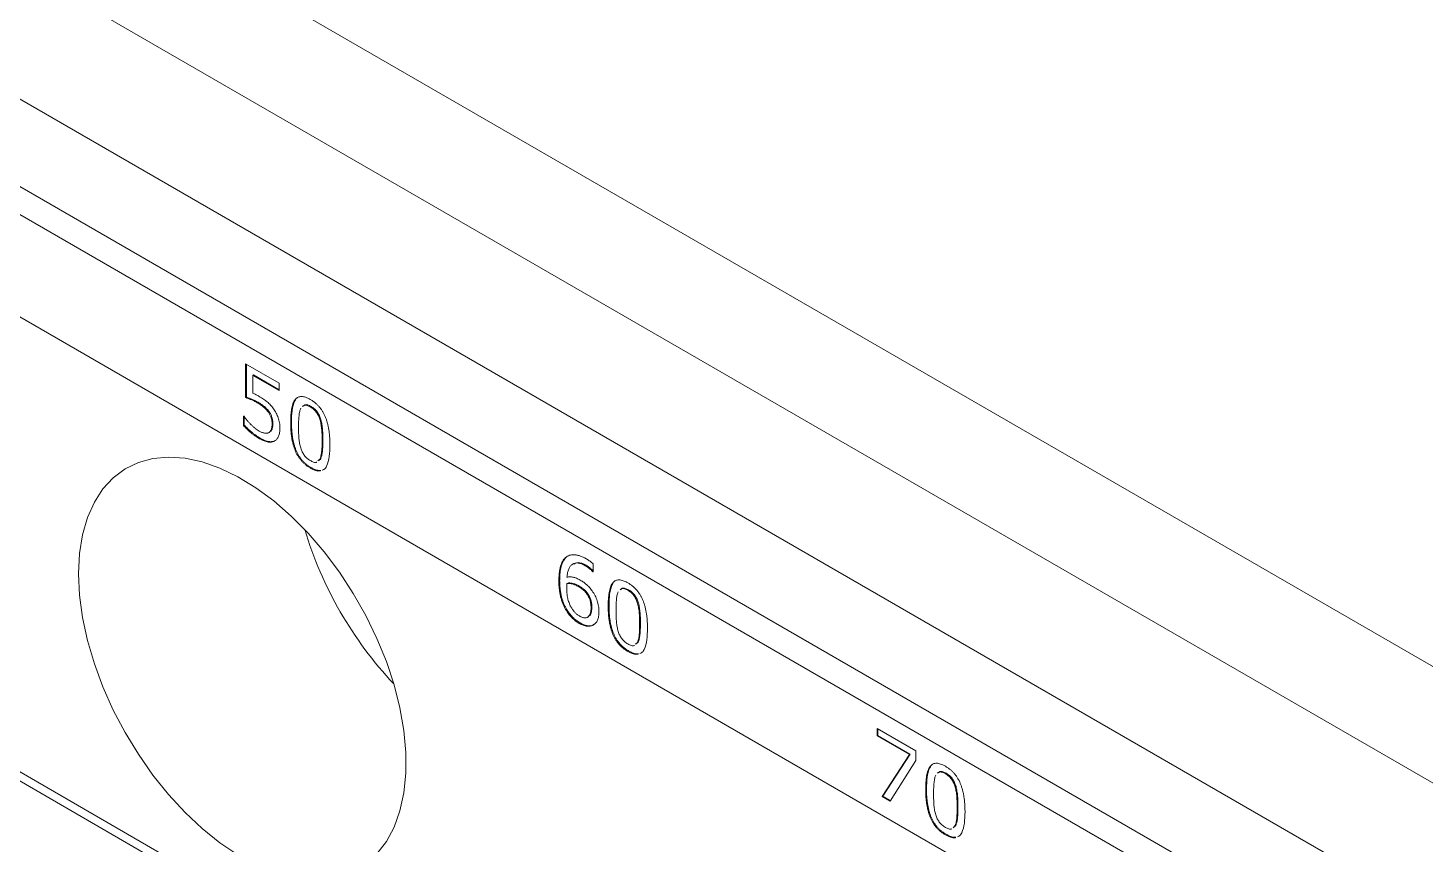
# Model space of a CAD drawing. Header units: millimetres. Extents: x 2 to 278, y 1 to 215.
# Drawn here: x 214.22 to 234.97, y 182.34 to 194.45 of the extents above; entities that cross this region are included whole.
import ezdxf

# ---------------------------------------------------------------- set-up
doc = ezdxf.new("R2010")
doc.units = ezdxf.units.MM

msp = doc.modelspace()

# ---------------------------------------------------------------- linework, layer by layer
at = {"color": 7, "linetype": 'Continuous', "lineweight": 0}
for p, q in [((198.208, 206.26), (268.919, 165.44)), ((196.711, 205.396), (267.422, 164.576)), ((194.077, 203.654), (264.788, 162.834)), ((193.718, 203.447), (264.429, 162.626)), ((196.711, 203.437), (267.422, 162.616)), ((193.718, 201.926), (264.429, 161.105)), ((193.718, 195.04), (264.429, 154.22)), ((193.838, 195.109), (264.548, 154.289)), ((217.456, 189.466), (217.955, 189.179)), ((217.456, 188.964), (217.456, 189.466)), ((217.468, 188.971), (217.468, 189.459)), ((217.562, 189.295), (217.574, 189.302)), ((217.562, 189.295), (217.562, 189.032)), ((217.955, 189.068), (217.562, 189.295)), ((217.955, 189.082), (217.574, 189.302)), ((217.955, 189.179), (217.955, 189.068)), ((217.456, 188.964), (217.468, 188.971)), ((217.629, 188.889), (217.641, 188.896)), ((217.793, 188.749), (217.805, 188.756)), ((218.428, 188.833), (218.416, 188.826)), ((217.424, 188.688), (217.432, 188.684)), ((217.424, 188.55), (217.424, 188.688)), ((217.424, 188.55), (217.436, 188.557)), ((217.436, 188.557), (217.436, 188.695)), ((217.849, 188.576), (217.861, 188.582)), ((218.125, 188.596), (218.136, 188.603)), ((218.569, 188.651), (218.557, 188.644)), ((217.662, 188.355), (217.674, 188.362)), ((217.799, 188.445), (217.811, 188.452)), ((218.603, 188.335), (218.591, 188.328)), ((218.416, 187.92), (218.428, 187.927)), ((218.53, 188.025), (218.558, 188.051)), ((218.542, 188.032), (218.57, 188.058)), ((218.57, 188.058), (218.558, 188.051)), ((218.628, 187.904), (218.606, 187.896)), ((222.206, 186.591), (222.218, 186.598)), ((222.328, 186.503), (222.313, 186.494)), ((222.499, 186.469), (222.511, 186.476)), ((222.616, 186.498), (222.616, 186.378)), ((222.61, 186.381), (222.616, 186.384)), ((222.616, 186.378), (222.61, 186.381)), ((222.106, 186.239), (222.118, 186.246)), ((222.237, 186.213), (222.225, 186.206)), ((222.409, 186.168), (222.397, 186.161)), ((222.53, 186.064), (222.518, 186.057)), ((223.142, 186.112), (223.13, 186.105)), ((222.596, 185.856), (222.584, 185.849)), ((222.839, 185.875), (222.851, 185.882)), ((223.283, 185.929), (223.271, 185.922)), ((222.207, 185.82), (222.219, 185.827)), ((222.532, 185.705), (222.547, 185.714)), ((222.41, 185.614), (222.422, 185.621)), ((223.317, 185.613), (223.305, 185.606)), ((223.245, 185.304), (223.272, 185.329)), ((223.256, 185.311), (223.284, 185.336)), ((223.284, 185.336), (223.272, 185.329)), ((223.13, 185.198), (223.142, 185.205)), ((223.343, 185.183), (223.32, 185.174)), ((226.831, 184.054), (227.404, 183.724)), ((226.831, 183.944), (226.831, 184.054)), ((226.843, 183.951), (226.843, 184.047)), ((226.831, 183.944), (226.843, 183.951)), ((227.31, 183.668), (226.831, 183.944)), ((227.322, 183.675), (226.843, 183.951)), ((226.905, 183.044), (227.31, 183.668)), ((226.917, 183.05), (227.322, 183.675)), ((227.404, 183.577), (227.026, 182.974)), ((227.31, 183.668), (227.322, 183.675)), ((227.404, 183.724), (227.404, 183.577)), ((227.856, 183.391), (227.844, 183.384)), ((227.553, 183.153), (227.565, 183.16)), ((227.997, 183.208), (227.985, 183.201)), ((226.905, 183.044), (226.917, 183.05)), ((227.026, 182.974), (226.905, 183.044)), ((227.032, 182.984), (226.917, 183.05)), ((228.031, 182.892), (228.019, 182.885)), ((227.959, 182.582), (227.986, 182.608)), ((227.971, 182.589), (227.998, 182.615)), ((227.998, 182.615), (227.986, 182.608)), ((227.844, 182.477), (227.856, 182.484)), ((228.057, 182.462), (228.035, 182.453))]:
    msp.add_line(p, q, dxfattribs=at)
at = {"color": 7, "linetype": 'Continuous', "lineweight": 0, "flags": 128}
for points in [[(219.405, 182.193), (219.546, 182.375), (219.66, 182.589), (219.747, 182.831), (219.805, 183.099), (219.835, 183.389), (219.835, 183.699), (219.805, 184.023), (219.747, 184.359), (219.66, 184.701), (219.546, 185.047), (219.405, 185.391), (219.241, 185.73), (219.054, 186.06), (218.848, 186.376), (218.623, 186.674), (218.384, 186.952), (218.134, 187.205), (217.874, 187.431), (217.609, 187.627), (217.341, 187.79), (217.074, 187.918), (216.811, 188.011), (216.556, 188.066), (216.31, 188.083), (216.079, 188.062), (215.863, 188.004), (215.666, 187.908), (215.49, 187.776), (215.337, 187.61), (215.21, 187.412), (215.109, 187.184), (215.036, 186.928), (214.992, 186.649), (214.977, 186.348)], [(214.977, 186.348), (214.992, 186.031), (215.036, 185.701), (215.109, 185.361), (215.21, 185.016), (215.337, 184.671), (215.49, 184.328), (215.666, 183.994), (215.863, 183.671), (216.079, 183.363), (216.31, 183.074), (216.556, 182.809), (216.811, 182.569), (217.074, 182.358), (217.341, 182.178)]]:
    msp.add_lwpolyline(points, dxfattribs=at)
at = {"color": 7, "linetype": 'Continuous', "lineweight": 0}
msp.add_arc((223.858, 188.669), 5.769, 196.7429, 223.2517, dxfattribs=at)
for points, knots in [([(217.629, 188.889), (217.613, 188.898), (217.581, 188.915), (217.543, 188.932), (217.513, 188.943), (217.493, 188.951), (217.474, 188.958), (217.462, 188.962), (217.456, 188.964)], [0, 0, 0, 0, 0.2763612, 0.5437097, 0.6707079, 0.7891261, 0.8993102, 1, 1, 1, 1]), ([(217.641, 188.896), (217.625, 188.904), (217.593, 188.922), (217.555, 188.939), (217.525, 188.95), (217.505, 188.958), (217.486, 188.965), (217.474, 188.969), (217.468, 188.971)], [0, 0, 0, 0, 0.2763612, 0.5437097, 0.6707079, 0.7891261, 0.8993102, 1, 1, 1, 1]), ([(217.562, 189.032), (217.57, 189.028), (217.587, 189.021), (217.612, 189.008), (217.635, 188.995), (217.649, 188.987), (217.656, 188.983)], [0, 0, 0, 0, 0.26372, 0.53059, 0.784736, 1, 1, 1, 1]), ([(217.656, 188.983), (217.667, 188.977), (217.689, 188.964), (217.72, 188.944), (217.749, 188.923), (217.776, 188.901), (217.801, 188.879), (217.825, 188.854), (217.849, 188.828), (217.863, 188.809), (217.87, 188.799)], [0, 0, 0, 0, 0.1479065, 0.2865583, 0.4168789, 0.5381064, 0.6547043, 0.7700601, 0.8844737, 1, 1, 1, 1]), ([(218.125, 188.596), (218.125, 188.617), (218.125, 188.657), (218.129, 188.714), (218.134, 188.766), (218.142, 188.811), (218.151, 188.852), (218.163, 188.887), (218.178, 188.916), (218.194, 188.94), (218.213, 188.959), (218.235, 188.972), (218.259, 188.979), (218.286, 188.982), (218.315, 188.979), (218.347, 188.97), (218.381, 188.956), (218.404, 188.943), (218.416, 188.937)], [0, 0, 0, 0, 0.090625, 0.17535, 0.254088, 0.327393, 0.395789, 0.459102, 0.517906, 0.573174, 0.625499, 0.676328, 0.726617, 0.777206, 0.828961, 0.882801, 0.939626, 1, 1, 1, 1]), ([(218.136, 188.603), (218.138, 188.66), (218.14, 188.775), (218.173, 188.895), (218.208, 188.958), (218.228, 188.966), (218.229, 188.966)], [0, 0, 0, 0, 0.396443, 0.791858, 0.989729, 1, 1, 1, 1]), ([(217.793, 188.749), (217.788, 188.756), (217.778, 188.77), (217.76, 188.789), (217.742, 188.808), (217.722, 188.825), (217.7, 188.842), (217.678, 188.858), (217.654, 188.874), (217.638, 188.884), (217.629, 188.889)], [0, 0, 0, 0, 0.10696, 0.21703, 0.332026, 0.453058, 0.580025, 0.713791, 0.853658, 1, 1, 1, 1]), ([(217.805, 188.756), (217.8, 188.763), (217.79, 188.777), (217.772, 188.796), (217.754, 188.815), (217.734, 188.832), (217.712, 188.849), (217.69, 188.865), (217.666, 188.881), (217.649, 188.891), (217.641, 188.896)], [0, 0, 0, 0, 0.10696, 0.21703, 0.332026, 0.453058, 0.580025, 0.713791, 0.853658, 1, 1, 1, 1]), ([(217.861, 188.582), (217.86, 188.591), (217.86, 188.606), (217.857, 188.63), (217.853, 188.654), (217.846, 188.676), (217.838, 188.697), (217.829, 188.718), (217.817, 188.738), (217.809, 188.75), (217.805, 188.756)], [0, 0, 0, 0, 0.150553, 0.289214, 0.420488, 0.543188, 0.660394, 0.774791, 0.887003, 1, 1, 1, 1]), ([(217.87, 188.799), (217.878, 188.789), (217.892, 188.768), (217.911, 188.735), (217.927, 188.701), (217.941, 188.665), (217.952, 188.628), (217.96, 188.59), (217.965, 188.549), (217.965, 188.523), (217.965, 188.509)], [0, 0, 0, 0, 0.115807, 0.229267, 0.343217, 0.458868, 0.579903, 0.709351, 0.8486, 1, 1, 1, 1]), ([(218.274, 188.806), (218.271, 188.799), (218.265, 188.785), (218.258, 188.759), (218.252, 188.729), (218.248, 188.694), (218.245, 188.656), (218.243, 188.616), (218.242, 188.573), (218.241, 188.544), (218.241, 188.529)], [0, 0, 0, 0, 0.092932, 0.195517, 0.308519, 0.432509, 0.565434, 0.704477, 0.849094, 1, 1, 1, 1]), ([(218.416, 188.826), (218.4, 188.835), (218.367, 188.851), (218.323, 188.857), (218.308, 188.839), (218.302, 188.832)], [0, 0, 0, 0, 0.378927, 0.756845, 1, 1, 1, 1]), ([(218.428, 188.833), (218.412, 188.842), (218.379, 188.858), (218.335, 188.864), (218.32, 188.846), (218.314, 188.839)], [0, 0, 0, 0, 0.378927, 0.756845, 1, 1, 1, 1]), ([(218.416, 188.937), (218.429, 188.929), (218.452, 188.915), (218.487, 188.889), (218.518, 188.861), (218.548, 188.83), (218.575, 188.797), (218.599, 188.761), (218.62, 188.723), (218.639, 188.682), (218.655, 188.638), (218.67, 188.592), (218.681, 188.544), (218.691, 188.492), (218.699, 188.438), (218.704, 188.381), (218.707, 188.321), (218.708, 188.281), (218.708, 188.26)], [0, 0, 0, 0, 0.061032, 0.118504, 0.173116, 0.225322, 0.276001, 0.32667, 0.377985, 0.430681, 0.486391, 0.54544, 0.608778, 0.67676, 0.749332, 0.827388, 0.910869, 1, 1, 1, 1]), ([(218.557, 188.644), (218.554, 188.654), (218.547, 188.673), (218.535, 188.701), (218.52, 188.727), (218.504, 188.751), (218.485, 188.773), (218.464, 188.793), (218.441, 188.811), (218.425, 188.821), (218.416, 188.826)], [0, 0, 0, 0, 0.130246, 0.252579, 0.370446, 0.485239, 0.600835, 0.723405, 0.855628, 1, 1, 1, 1]), ([(218.569, 188.651), (218.566, 188.661), (218.559, 188.68), (218.547, 188.708), (218.532, 188.734), (218.516, 188.758), (218.497, 188.78), (218.476, 188.8), (218.453, 188.818), (218.437, 188.828), (218.428, 188.833)], [0, 0, 0, 0, 0.130246, 0.252579, 0.370446, 0.485239, 0.600835, 0.723405, 0.855628, 1, 1, 1, 1]), ([(217.662, 188.355), (217.651, 188.362), (217.628, 188.375), (217.595, 188.398), (217.563, 188.421), (217.531, 188.447), (217.501, 188.473), (217.473, 188.499), (217.448, 188.524), (217.432, 188.541), (217.424, 188.55)], [0, 0, 0, 0, 0.137708, 0.273829, 0.408004, 0.54087, 0.668834, 0.787054, 0.897951, 1, 1, 1, 1]), ([(217.432, 188.684), (217.44, 188.674), (217.456, 188.652), (217.482, 188.622), (217.509, 188.591), (217.538, 188.562), (217.568, 188.533), (217.598, 188.508), (217.628, 188.486), (217.648, 188.474), (217.658, 188.468)], [0, 0, 0, 0, 0.11569, 0.236358, 0.361367, 0.492737, 0.624634, 0.753014, 0.877387, 1, 1, 1, 1]), ([(217.674, 188.362), (217.663, 188.369), (217.64, 188.382), (217.607, 188.405), (217.575, 188.428), (217.543, 188.454), (217.513, 188.48), (217.485, 188.506), (217.46, 188.531), (217.444, 188.548), (217.436, 188.557)], [0, 0, 0, 0, 0.137708, 0.273829, 0.408004, 0.54087, 0.668834, 0.787054, 0.897951, 1, 1, 1, 1]), ([(217.849, 188.576), (217.848, 188.584), (217.848, 188.6), (217.846, 188.624), (217.841, 188.647), (217.834, 188.669), (217.826, 188.691), (217.817, 188.711), (217.805, 188.731), (217.797, 188.743), (217.793, 188.749)], [0, 0, 0, 0, 0.150553, 0.289214, 0.420488, 0.543188, 0.660394, 0.774791, 0.887003, 1, 1, 1, 1]), ([(217.799, 188.445), (217.803, 188.448), (217.811, 188.453), (217.821, 188.464), (217.83, 188.476), (217.837, 188.492), (217.842, 188.509), (217.846, 188.529), (217.848, 188.551), (217.848, 188.567), (217.849, 188.576)], [0, 0, 0, 0, 0.114332, 0.229383, 0.345703, 0.464622, 0.588442, 0.717044, 0.855034, 1, 1, 1, 1]), ([(217.811, 188.452), (217.815, 188.455), (217.823, 188.46), (217.833, 188.471), (217.842, 188.483), (217.849, 188.498), (217.854, 188.516), (217.858, 188.536), (217.86, 188.558), (217.86, 188.574), (217.861, 188.582)], [0, 0, 0, 0, 0.114332, 0.229383, 0.345703, 0.464622, 0.588442, 0.717044, 0.855034, 1, 1, 1, 1]), ([(218.416, 187.92), (218.404, 187.927), (218.38, 187.941), (218.346, 187.967), (218.314, 187.995), (218.285, 188.026), (218.258, 188.059), (218.234, 188.095), (218.212, 188.132), (218.194, 188.173), (218.177, 188.216), (218.163, 188.262), (218.151, 188.311), (218.141, 188.362), (218.134, 188.417), (218.128, 188.474), (218.125, 188.534), (218.125, 188.575), (218.125, 188.596)], [0, 0, 0, 0, 0.060973, 0.118388, 0.172874, 0.22467, 0.275401, 0.32568, 0.376549, 0.428972, 0.484148, 0.542887, 0.606162, 0.674011, 0.747103, 0.82563, 0.909854, 1, 1, 1, 1]), ([(218.428, 187.927), (218.416, 187.934), (218.392, 187.948), (218.358, 187.974), (218.326, 188.002), (218.297, 188.033), (218.27, 188.066), (218.246, 188.101), (218.224, 188.139), (218.206, 188.18), (218.189, 188.223), (218.175, 188.269), (218.163, 188.318), (218.153, 188.369), (218.146, 188.424), (218.14, 188.481), (218.137, 188.541), (218.137, 188.582), (218.136, 188.603)], [0, 0, 0, 0, 0.060973, 0.118388, 0.172874, 0.22467, 0.275401, 0.32568, 0.376549, 0.428972, 0.484148, 0.542887, 0.606162, 0.674011, 0.747103, 0.82563, 0.909854, 1, 1, 1, 1]), ([(218.591, 188.328), (218.591, 188.344), (218.591, 188.375), (218.59, 188.42), (218.588, 188.463), (218.585, 188.503), (218.58, 188.541), (218.574, 188.577), (218.567, 188.611), (218.56, 188.633), (218.557, 188.644)], [0, 0, 0, 0, 0.159651, 0.308566, 0.446193, 0.573969, 0.692158, 0.802057, 0.904099, 1, 1, 1, 1]), ([(218.603, 188.335), (218.603, 188.351), (218.603, 188.382), (218.602, 188.427), (218.6, 188.47), (218.596, 188.51), (218.592, 188.548), (218.586, 188.584), (218.579, 188.618), (218.572, 188.64), (218.569, 188.651)], [0, 0, 0, 0, 0.159651, 0.308566, 0.446193, 0.573969, 0.692158, 0.802057, 0.904099, 1, 1, 1, 1]), ([(217.658, 188.468), (217.664, 188.464), (217.677, 188.457), (217.696, 188.448), (217.715, 188.442), (217.734, 188.437), (217.752, 188.434), (217.769, 188.435), (217.785, 188.438), (217.795, 188.443), (217.799, 188.445)], [0, 0, 0, 0, 0.125561, 0.250755, 0.374229, 0.498588, 0.622113, 0.745898, 0.870848, 1, 1, 1, 1]), ([(217.886, 188.321), (217.879, 188.317), (217.866, 188.31), (217.842, 188.305), (217.817, 188.303), (217.79, 188.305), (217.761, 188.311), (217.73, 188.321), (217.697, 188.336), (217.674, 188.349), (217.662, 188.355)], [0, 0, 0, 0, 0.114928, 0.229358, 0.345919, 0.4655, 0.589079, 0.718364, 0.85522, 1, 1, 1, 1]), ([(217.898, 188.327), (217.891, 188.324), (217.878, 188.317), (217.854, 188.312), (217.829, 188.31), (217.802, 188.312), (217.773, 188.318), (217.742, 188.328), (217.709, 188.343), (217.686, 188.356), (217.674, 188.362)], [0, 0, 0, 0, 0.114928, 0.229358, 0.345919, 0.4655, 0.589079, 0.718364, 0.85522, 1, 1, 1, 1]), ([(217.965, 188.509), (217.965, 188.498), (217.965, 188.476), (217.96, 188.445), (217.954, 188.417), (217.945, 188.391), (217.933, 188.368), (217.92, 188.348), (217.904, 188.332), (217.892, 188.324), (217.886, 188.321)], [0, 0, 0, 0, 0.1308009, 0.2589991, 0.3872123, 0.5158718, 0.6428148, 0.7641841, 0.8832864, 1, 1, 1, 1]), ([(218.241, 188.529), (218.241, 188.512), (218.241, 188.481), (218.242, 188.436), (218.245, 188.394), (218.247, 188.356), (218.251, 188.32), (218.257, 188.285), (218.264, 188.251), (218.27, 188.228), (218.274, 188.217)], [0, 0, 0, 0, 0.164101, 0.31475, 0.45075, 0.57345, 0.686482, 0.794892, 0.899373, 1, 1, 1, 1]), ([(218.274, 188.217), (218.277, 188.207), (218.283, 188.187), (218.295, 188.159), (218.31, 188.133), (218.326, 188.108), (218.345, 188.086), (218.366, 188.065), (218.39, 188.046), (218.407, 188.035), (218.416, 188.03)], [0, 0, 0, 0, 0.127933, 0.248979, 0.364498, 0.478623, 0.594752, 0.717986, 0.852152, 1, 1, 1, 1]), ([(218.558, 188.051), (218.561, 188.058), (218.567, 188.073), (218.575, 188.099), (218.58, 188.128), (218.585, 188.161), (218.588, 188.197), (218.59, 188.237), (218.591, 188.281), (218.591, 188.312), (218.591, 188.328)], [0, 0, 0, 0, 0.097892, 0.201849, 0.31108, 0.427473, 0.552815, 0.689917, 0.838949, 1, 1, 1, 1]), ([(218.57, 188.058), (218.573, 188.065), (218.579, 188.08), (218.586, 188.106), (218.592, 188.135), (218.596, 188.167), (218.6, 188.203), (218.602, 188.243), (218.603, 188.288), (218.603, 188.319), (218.603, 188.335)], [0, 0, 0, 0, 0.097892, 0.201849, 0.31108, 0.427473, 0.552815, 0.689917, 0.838949, 1, 1, 1, 1]), ([(218.708, 188.26), (218.707, 188.203), (218.704, 188.089), (218.673, 187.965), (218.631, 187.9), (218.603, 187.891), (218.594, 187.889)], [0, 0, 0, 0, 0.369511, 0.738082, 0.922494, 1, 1, 1, 1]), ([(218.416, 188.03), (218.433, 188.022), (218.465, 188.006), (218.502, 187.997), (218.512, 188.008), (218.513, 188.009)], [0, 0, 0, 0, 0.48201, 0.962763, 1, 1, 1, 1]), ([(218.573, 187.883), (218.568, 187.882), (218.554, 187.882), (218.529, 187.885), (218.498, 187.893), (218.464, 187.907), (218.44, 187.92), (218.428, 187.927)], [0.75, 0.75, 0.75, 0.75, 0.7778855, 0.8296186, 0.8834366, 0.9399256, 1, 1, 1, 1]), ([(218.569, 187.879), (218.567, 187.878), (218.526, 187.861), (218.469, 187.891), (218.416, 187.92)], [0, 0, 0, 0, 0.0674395, 1, 1, 1, 1]), ([(222.106, 186.239), (222.107, 186.26), (222.107, 186.301), (222.112, 186.358), (222.119, 186.41), (222.129, 186.456), (222.143, 186.498), (222.161, 186.534), (222.181, 186.566), (222.198, 186.583), (222.206, 186.591)], [0, 0, 0, 0, 0.145951, 0.283525, 0.41408, 0.537518, 0.656078, 0.772125, 0.886307, 1, 1, 1, 1]), ([(222.118, 186.246), (222.119, 186.267), (222.119, 186.308), (222.124, 186.365), (222.131, 186.417), (222.141, 186.463), (222.155, 186.504), (222.172, 186.541), (222.193, 186.573), (222.21, 186.589), (222.218, 186.598)], [0, 0, 0, 0, 0.145951, 0.283525, 0.41408, 0.537518, 0.656078, 0.772125, 0.886307, 1, 1, 1, 1]), ([(222.206, 186.591), (222.215, 186.598), (222.232, 186.612), (222.262, 186.625), (222.296, 186.633), (222.327, 186.634), (222.353, 186.632), (222.374, 186.629), (222.395, 186.624), (222.418, 186.616), (222.441, 186.608), (222.465, 186.597), (222.49, 186.585), (222.506, 186.575), (222.515, 186.57)], [0, 0, 0, 0, 0.114787, 0.229803, 0.346445, 0.466768, 0.528506, 0.591253, 0.654928, 0.720409, 0.787199, 0.856326, 0.927068, 1, 1, 1, 1]), ([(222.499, 186.469), (222.49, 186.475), (222.471, 186.485), (222.443, 186.497), (222.417, 186.505), (222.392, 186.51), (222.369, 186.511), (222.347, 186.508), (222.327, 186.502), (222.308, 186.492), (222.291, 186.479), (222.276, 186.462), (222.263, 186.443), (222.252, 186.42), (222.243, 186.395), (222.235, 186.367), (222.229, 186.335), (222.227, 186.313), (222.226, 186.301)], [0, 0, 0, 0, 0.066364, 0.130189, 0.191223, 0.250417, 0.308561, 0.366202, 0.424029, 0.482984, 0.542661, 0.602573, 0.663485, 0.726235, 0.790594, 0.857693, 0.927104, 1, 1, 1, 1]), ([(222.511, 186.476), (222.469, 186.498), (222.399, 186.533), (222.35, 186.504), (222.331, 186.493)], [0, 0, 0, 0, 0.6046887, 1, 1, 1, 1]), ([(222.61, 186.381), (222.607, 186.384), (222.601, 186.391), (222.59, 186.401), (222.577, 186.413), (222.558, 186.429), (222.532, 186.45), (222.51, 186.463), (222.499, 186.469)], [0, 0, 0, 0, 0.084171, 0.184143, 0.300418, 0.433639, 0.71554, 1, 1, 1, 1]), ([(222.622, 186.388), (222.619, 186.391), (222.613, 186.398), (222.602, 186.408), (222.589, 186.419), (222.57, 186.436), (222.543, 186.457), (222.522, 186.47), (222.511, 186.476)], [0, 0, 0, 0, 0.084171, 0.184143, 0.300418, 0.433639, 0.71554, 1, 1, 1, 1]), ([(222.515, 186.57), (222.52, 186.567), (222.53, 186.561), (222.545, 186.553), (222.558, 186.544), (222.574, 186.533), (222.593, 186.518), (222.608, 186.505), (222.616, 186.498)], [0, 0, 0, 0, 0.156036, 0.29752, 0.427796, 0.543751, 0.768205, 1, 1, 1, 1]), ([(222.226, 186.301), (222.234, 186.302), (222.249, 186.304), (222.272, 186.304), (222.295, 186.303), (222.319, 186.299), (222.343, 186.293), (222.368, 186.284), (222.396, 186.271), (222.415, 186.261), (222.424, 186.255)], [0, 0, 0, 0, 0.1290102, 0.2538444, 0.373854, 0.4898595, 0.6069426, 0.7311377, 0.861144, 1, 1, 1, 1]), ([(222.207, 185.82), (222.2, 185.834), (222.184, 185.863), (222.164, 185.909), (222.146, 185.957), (222.134, 186), (222.126, 186.034), (222.121, 186.062), (222.117, 186.09), (222.113, 186.118), (222.11, 186.148), (222.108, 186.178), (222.107, 186.209), (222.107, 186.229), (222.106, 186.239)], [0, 0, 0, 0, 0.101558, 0.206859, 0.3182337, 0.4357952, 0.497938, 0.5617847, 0.6284372, 0.6970688, 0.768829, 0.8432233, 0.91994, 1, 1, 1, 1]), ([(222.219, 185.827), (222.212, 185.841), (222.196, 185.87), (222.176, 185.916), (222.158, 185.964), (222.146, 186.006), (222.138, 186.041), (222.133, 186.069), (222.129, 186.097), (222.125, 186.125), (222.122, 186.155), (222.12, 186.185), (222.119, 186.216), (222.118, 186.236), (222.118, 186.246)], [0, 0, 0, 0, 0.101558, 0.206859, 0.3182337, 0.4357952, 0.497938, 0.5617847, 0.6284372, 0.6970688, 0.768829, 0.8432233, 0.91994, 1, 1, 1, 1]), ([(222.225, 186.206), (222.225, 186.202), (222.225, 186.193), (222.224, 186.179), (222.223, 186.163), (222.223, 186.152), (222.223, 186.146)], [0, 0, 0, 0, 0.233166, 0.453954, 0.69909, 1, 1, 1, 1]), ([(222.223, 186.146), (222.223, 186.137), (222.223, 186.121), (222.224, 186.097), (222.226, 186.074), (222.227, 186.051), (222.23, 186.03), (222.233, 186.01), (222.237, 185.991), (222.242, 185.967), (222.251, 185.939), (222.262, 185.907), (222.275, 185.877), (222.286, 185.858), (222.291, 185.849)], [0, 0, 0, 0, 0.090565, 0.177041, 0.258106, 0.334595, 0.406648, 0.474165, 0.537538, 0.597002, 0.707395, 0.810677, 0.907514, 1, 1, 1, 1]), ([(222.397, 186.161), (222.389, 186.165), (222.374, 186.174), (222.351, 186.184), (222.33, 186.193), (222.309, 186.199), (222.288, 186.203), (222.267, 186.206), (222.246, 186.207), (222.232, 186.207), (222.225, 186.206)], [0, 0, 0, 0, 0.1293362, 0.254579, 0.3761842, 0.4948937, 0.6140513, 0.738035, 0.8665842, 1, 1, 1, 1]), ([(222.409, 186.168), (222.401, 186.172), (222.386, 186.181), (222.363, 186.191), (222.342, 186.2), (222.321, 186.206), (222.3, 186.21), (222.279, 186.213), (222.258, 186.214), (222.244, 186.214), (222.237, 186.213)], [0, 0, 0, 0, 0.1293362, 0.254579, 0.3761842, 0.4948937, 0.6140513, 0.738035, 0.8665842, 1, 1, 1, 1]), ([(222.518, 186.057), (222.514, 186.062), (222.505, 186.074), (222.492, 186.09), (222.477, 186.104), (222.456, 186.122), (222.429, 186.141), (222.408, 186.154), (222.397, 186.161)], [0, 0, 0, 0, 0.12177, 0.242343, 0.363862, 0.487066, 0.739247, 1, 1, 1, 1]), ([(222.53, 186.064), (222.526, 186.069), (222.517, 186.081), (222.503, 186.097), (222.489, 186.111), (222.468, 186.129), (222.441, 186.148), (222.42, 186.161), (222.409, 186.168)], [0, 0, 0, 0, 0.12177, 0.242343, 0.363862, 0.487066, 0.739247, 1, 1, 1, 1]), ([(222.424, 186.255), (222.433, 186.25), (222.45, 186.24), (222.474, 186.224), (222.497, 186.207), (222.518, 186.19), (222.539, 186.17), (222.56, 186.148), (222.581, 186.123), (222.595, 186.104), (222.601, 186.095)], [0, 0, 0, 0, 0.137904, 0.267292, 0.389519, 0.504078, 0.617844, 0.738175, 0.864703, 1, 1, 1, 1]), ([(222.584, 185.849), (222.584, 185.858), (222.583, 185.877), (222.581, 185.906), (222.576, 185.932), (222.569, 185.958), (222.56, 185.983), (222.548, 186.008), (222.535, 186.033), (222.524, 186.049), (222.518, 186.057)], [0, 0, 0, 0, 0.149638, 0.287391, 0.413619, 0.529682, 0.641884, 0.755797, 0.874792, 1, 1, 1, 1]), ([(222.596, 185.856), (222.596, 185.865), (222.595, 185.884), (222.593, 185.912), (222.588, 185.939), (222.581, 185.965), (222.572, 185.99), (222.56, 186.014), (222.547, 186.04), (222.536, 186.055), (222.53, 186.064)], [0, 0, 0, 0, 0.149638, 0.287391, 0.413619, 0.529682, 0.641884, 0.755797, 0.874792, 1, 1, 1, 1]), ([(222.601, 186.095), (222.609, 186.083), (222.625, 186.061), (222.645, 186.024), (222.662, 185.988), (222.676, 185.95), (222.687, 185.911), (222.695, 185.87), (222.7, 185.828), (222.7, 185.8), (222.701, 185.786)], [0, 0, 0, 0, 0.118702, 0.235348, 0.35039, 0.467038, 0.587685, 0.715902, 0.85292, 1, 1, 1, 1]), ([(222.839, 185.875), (222.839, 185.896), (222.839, 185.936), (222.843, 185.993), (222.848, 186.044), (222.856, 186.09), (222.865, 186.131), (222.877, 186.166), (222.892, 186.195), (222.908, 186.219), (222.928, 186.237), (222.949, 186.251), (222.973, 186.258), (223, 186.26), (223.029, 186.257), (223.061, 186.248), (223.095, 186.235), (223.118, 186.222), (223.13, 186.215)], [0, 0, 0, 0, 0.090625, 0.17535, 0.254088, 0.327393, 0.395789, 0.459102, 0.517906, 0.573174, 0.625499, 0.676328, 0.726617, 0.777206, 0.828961, 0.882801, 0.939626, 1, 1, 1, 1]), ([(222.851, 185.882), (222.852, 185.939), (222.854, 186.054), (222.887, 186.174), (222.922, 186.237), (222.942, 186.244), (222.943, 186.245)], [0, 0, 0, 0, 0.396443, 0.791858, 0.989729, 1, 1, 1, 1]), ([(222.988, 186.084), (222.985, 186.078), (222.979, 186.063), (222.972, 186.037), (222.966, 186.007), (222.962, 185.973), (222.959, 185.935), (222.957, 185.895), (222.956, 185.852), (222.955, 185.822), (222.955, 185.807)], [0, 0, 0, 0, 0.092932, 0.195517, 0.308519, 0.432509, 0.565434, 0.704477, 0.849094, 1, 1, 1, 1]), ([(223.13, 186.105), (223.114, 186.113), (223.081, 186.13), (223.037, 186.136), (223.022, 186.117), (223.016, 186.11)], [0, 0, 0, 0, 0.378927, 0.756845, 1, 1, 1, 1]), ([(223.142, 186.112), (223.126, 186.12), (223.093, 186.137), (223.049, 186.142), (223.034, 186.124), (223.028, 186.117)], [0, 0, 0, 0, 0.378927, 0.756845, 1, 1, 1, 1]), ([(223.13, 186.215), (223.143, 186.208), (223.166, 186.194), (223.201, 186.168), (223.233, 186.139), (223.262, 186.109), (223.289, 186.075), (223.313, 186.039), (223.334, 186.001), (223.353, 185.96), (223.369, 185.917), (223.384, 185.871), (223.395, 185.822), (223.405, 185.771), (223.413, 185.717), (223.418, 185.66), (223.421, 185.6), (223.422, 185.56), (223.422, 185.539)], [0, 0, 0, 0, 0.061032, 0.118504, 0.173116, 0.225322, 0.276001, 0.32667, 0.377985, 0.430681, 0.486391, 0.54544, 0.608778, 0.67676, 0.749332, 0.827388, 0.910869, 1, 1, 1, 1]), ([(223.271, 185.922), (223.268, 185.932), (223.261, 185.952), (223.249, 185.98), (223.234, 186.006), (223.218, 186.03), (223.199, 186.052), (223.178, 186.072), (223.155, 186.09), (223.139, 186.1), (223.13, 186.105)], [0, 0, 0, 0, 0.130246, 0.252579, 0.370446, 0.485239, 0.600835, 0.723405, 0.855628, 1, 1, 1, 1]), ([(223.283, 185.929), (223.28, 185.939), (223.273, 185.958), (223.261, 185.987), (223.246, 186.012), (223.23, 186.037), (223.211, 186.059), (223.19, 186.079), (223.167, 186.097), (223.151, 186.107), (223.142, 186.112)], [0, 0, 0, 0, 0.130246, 0.252579, 0.370446, 0.485239, 0.600835, 0.723405, 0.855628, 1, 1, 1, 1]), ([(222.291, 185.849), (222.295, 185.842), (222.304, 185.828), (222.317, 185.808), (222.331, 185.791), (222.346, 185.774), (222.361, 185.76), (222.377, 185.746), (222.394, 185.734), (222.405, 185.727), (222.411, 185.724)], [0, 0, 0, 0, 0.131654, 0.258131, 0.381135, 0.501705, 0.622796, 0.745641, 0.870184, 1, 1, 1, 1]), ([(222.411, 185.724), (222.418, 185.72), (222.43, 185.713), (222.449, 185.705), (222.466, 185.7), (222.483, 185.697), (222.498, 185.696), (222.513, 185.697), (222.526, 185.702), (222.538, 185.708), (222.549, 185.718), (222.558, 185.729), (222.566, 185.743), (222.573, 185.759), (222.578, 185.778), (222.581, 185.799), (222.584, 185.823), (222.584, 185.84), (222.584, 185.849)], [0, 0, 0, 0, 0.066273, 0.1296088, 0.1900471, 0.2486041, 0.3053534, 0.3617464, 0.4180976, 0.4752394, 0.5330795, 0.5919128, 0.6521398, 0.7144658, 0.7802165, 0.8497787, 0.9225313, 1, 1, 1, 1]), ([(222.542, 185.72), (222.55, 185.722), (222.576, 185.73), (222.592, 185.784), (222.595, 185.832), (222.596, 185.856)], [0, 0, 0, 0, 0.191686, 0.595224, 1, 1, 1, 1]), ([(223.13, 185.198), (223.118, 185.206), (223.094, 185.22), (223.06, 185.246), (223.028, 185.274), (222.999, 185.305), (222.972, 185.337), (222.948, 185.373), (222.926, 185.411), (222.908, 185.452), (222.891, 185.495), (222.877, 185.541), (222.865, 185.589), (222.855, 185.641), (222.848, 185.695), (222.842, 185.753), (222.839, 185.813), (222.839, 185.854), (222.839, 185.875)], [0, 0, 0, 0, 0.060973, 0.118388, 0.172874, 0.22467, 0.275401, 0.32568, 0.376549, 0.428972, 0.484148, 0.542887, 0.606162, 0.674011, 0.747103, 0.82563, 0.909854, 1, 1, 1, 1]), ([(223.142, 185.205), (223.13, 185.213), (223.106, 185.227), (223.072, 185.253), (223.04, 185.281), (223.011, 185.312), (222.984, 185.344), (222.96, 185.38), (222.938, 185.418), (222.92, 185.459), (222.903, 185.502), (222.889, 185.548), (222.877, 185.596), (222.867, 185.648), (222.86, 185.702), (222.854, 185.76), (222.851, 185.82), (222.851, 185.861), (222.851, 185.882)], [0, 0, 0, 0, 0.060973, 0.118388, 0.172874, 0.22467, 0.275401, 0.32568, 0.376549, 0.428972, 0.484148, 0.542887, 0.606162, 0.674011, 0.747103, 0.82563, 0.909854, 1, 1, 1, 1]), ([(223.305, 185.606), (223.305, 185.622), (223.305, 185.653), (223.304, 185.699), (223.302, 185.742), (223.299, 185.782), (223.294, 185.82), (223.288, 185.855), (223.281, 185.889), (223.274, 185.912), (223.271, 185.922)], [0, 0, 0, 0, 0.159651, 0.308566, 0.446193, 0.573969, 0.692158, 0.802057, 0.904099, 1, 1, 1, 1]), ([(223.317, 185.613), (223.317, 185.629), (223.317, 185.66), (223.316, 185.706), (223.314, 185.749), (223.311, 185.789), (223.306, 185.827), (223.3, 185.862), (223.293, 185.896), (223.286, 185.919), (223.283, 185.929)], [0, 0, 0, 0, 0.159651, 0.308566, 0.446193, 0.573969, 0.692158, 0.802057, 0.904099, 1, 1, 1, 1]), ([(222.41, 185.614), (222.4, 185.62), (222.38, 185.632), (222.351, 185.653), (222.323, 185.676), (222.297, 185.701), (222.272, 185.728), (222.249, 185.757), (222.227, 185.787), (222.214, 185.809), (222.207, 185.82)], [0, 0, 0, 0, 0.136726, 0.267667, 0.394642, 0.517885, 0.638568, 0.758583, 0.878354, 1, 1, 1, 1]), ([(222.422, 185.621), (222.412, 185.627), (222.392, 185.639), (222.363, 185.66), (222.335, 185.683), (222.309, 185.708), (222.284, 185.735), (222.261, 185.764), (222.239, 185.794), (222.226, 185.816), (222.219, 185.827)], [0, 0, 0, 0, 0.136726, 0.267667, 0.394642, 0.517885, 0.638568, 0.758583, 0.878354, 1, 1, 1, 1]), ([(222.701, 185.786), (222.7, 185.774), (222.7, 185.75), (222.696, 185.718), (222.689, 185.688), (222.68, 185.662), (222.668, 185.639), (222.654, 185.619), (222.636, 185.603), (222.617, 185.589), (222.595, 185.58), (222.572, 185.574), (222.548, 185.571), (222.523, 185.572), (222.496, 185.577), (222.468, 185.586), (222.439, 185.598), (222.42, 185.609), (222.41, 185.614)], [0, 0, 0, 0, 0.068461, 0.134559, 0.198149, 0.260435, 0.321641, 0.382506, 0.44439, 0.506979, 0.569643, 0.630597, 0.690789, 0.750719, 0.811194, 0.872261, 0.935117, 1, 1, 1, 1]), ([(222.955, 185.807), (222.955, 185.791), (222.955, 185.76), (222.957, 185.714), (222.959, 185.673), (222.961, 185.635), (222.965, 185.598), (222.971, 185.563), (222.978, 185.529), (222.985, 185.507), (222.988, 185.495)], [0, 0, 0, 0, 0.164101, 0.31475, 0.45075, 0.57345, 0.686482, 0.794892, 0.899373, 1, 1, 1, 1]), ([(222.627, 185.604), (222.622, 185.599), (222.597, 185.572), (222.522, 185.574), (222.455, 185.606), (222.422, 185.621)], [0, 0, 0, 0, 0.121572, 0.560515, 1, 1, 1, 1]), ([(222.988, 185.495), (222.991, 185.485), (222.997, 185.466), (223.009, 185.438), (223.024, 185.411), (223.04, 185.387), (223.059, 185.364), (223.08, 185.343), (223.104, 185.325), (223.121, 185.314), (223.13, 185.309)], [0, 0, 0, 0, 0.127933, 0.248979, 0.364498, 0.478623, 0.594752, 0.717986, 0.852152, 1, 1, 1, 1]), ([(223.272, 185.329), (223.275, 185.337), (223.281, 185.352), (223.289, 185.378), (223.294, 185.407), (223.299, 185.439), (223.302, 185.475), (223.304, 185.515), (223.305, 185.559), (223.305, 185.59), (223.305, 185.606)], [0, 0, 0, 0, 0.097892, 0.201849, 0.31108, 0.427473, 0.552815, 0.689917, 0.838949, 1, 1, 1, 1]), ([(223.284, 185.336), (223.287, 185.344), (223.293, 185.359), (223.301, 185.385), (223.306, 185.414), (223.311, 185.446), (223.314, 185.482), (223.316, 185.522), (223.317, 185.566), (223.317, 185.597), (223.317, 185.613)], [0, 0, 0, 0, 0.097892, 0.201849, 0.31108, 0.427473, 0.552815, 0.689917, 0.838949, 1, 1, 1, 1]), ([(223.422, 185.539), (223.421, 185.482), (223.418, 185.367), (223.387, 185.244), (223.345, 185.179), (223.317, 185.17), (223.308, 185.167)], [0, 0, 0, 0, 0.3695109, 0.7380818, 0.9224935, 1, 1, 1, 1]), ([(223.13, 185.309), (223.147, 185.301), (223.179, 185.285), (223.216, 185.276), (223.226, 185.286), (223.227, 185.287)], [0, 0, 0, 0, 0.48201, 0.962763, 1, 1, 1, 1]), ([(223.283, 185.158), (223.281, 185.157), (223.24, 185.14), (223.183, 185.17), (223.13, 185.198)], [0, 0, 0, 0, 0.06744, 1, 1, 1, 1]), ([(223.287, 185.162), (223.282, 185.161), (223.268, 185.161), (223.243, 185.163), (223.212, 185.172), (223.178, 185.186), (223.154, 185.199), (223.142, 185.205)], [0.75, 0.75, 0.75, 0.75, 0.7778855, 0.8296186, 0.8834366, 0.9399256, 1, 1, 1, 1]), ([(227.553, 183.153), (227.553, 183.174), (227.553, 183.215), (227.557, 183.271), (227.562, 183.323), (227.57, 183.369), (227.58, 183.409), (227.591, 183.444), (227.606, 183.473), (227.622, 183.498), (227.642, 183.516), (227.663, 183.529), (227.687, 183.536), (227.714, 183.539), (227.743, 183.536), (227.775, 183.527), (227.809, 183.514), (227.832, 183.501), (227.844, 183.494)], [0, 0, 0, 0, 0.090625, 0.17535, 0.254088, 0.327393, 0.395789, 0.459102, 0.517906, 0.573174, 0.625499, 0.676328, 0.726617, 0.777206, 0.828961, 0.882801, 0.939626, 1, 1, 1, 1]), ([(227.565, 183.16), (227.566, 183.218), (227.568, 183.333), (227.601, 183.452), (227.636, 183.515), (227.656, 183.523), (227.657, 183.523)], [0, 0, 0, 0, 0.396443, 0.791858, 0.989729, 1, 1, 1, 1]), ([(227.702, 183.363), (227.699, 183.356), (227.693, 183.342), (227.686, 183.316), (227.68, 183.286), (227.676, 183.252), (227.673, 183.214), (227.671, 183.173), (227.67, 183.13), (227.669, 183.101), (227.669, 183.086)], [0, 0, 0, 0, 0.092932, 0.195517, 0.308519, 0.432509, 0.565434, 0.704477, 0.849094, 1, 1, 1, 1]), ([(227.844, 183.384), (227.828, 183.392), (227.795, 183.408), (227.751, 183.414), (227.736, 183.396), (227.73, 183.389)], [0, 0, 0, 0, 0.378927, 0.756845, 1, 1, 1, 1]), ([(227.856, 183.391), (227.84, 183.399), (227.807, 183.415), (227.763, 183.421), (227.748, 183.403), (227.742, 183.396)], [0, 0, 0, 0, 0.378927, 0.756845, 1, 1, 1, 1]), ([(227.844, 183.494), (227.857, 183.486), (227.88, 183.472), (227.915, 183.446), (227.947, 183.418), (227.976, 183.387), (228.003, 183.354), (228.027, 183.318), (228.048, 183.28), (228.067, 183.239), (228.083, 183.196), (228.098, 183.15), (228.109, 183.101), (228.119, 183.049), (228.127, 182.995), (228.132, 182.938), (228.135, 182.879), (228.136, 182.838), (228.136, 182.818)], [0, 0, 0, 0, 0.061032, 0.118504, 0.173116, 0.225322, 0.276001, 0.32667, 0.377985, 0.430681, 0.486391, 0.54544, 0.608778, 0.67676, 0.749332, 0.827388, 0.910869, 1, 1, 1, 1]), ([(227.985, 183.201), (227.982, 183.211), (227.975, 183.23), (227.963, 183.258), (227.948, 183.284), (227.932, 183.308), (227.913, 183.33), (227.893, 183.35), (227.869, 183.369), (227.853, 183.378), (227.844, 183.384)], [0, 0, 0, 0, 0.130246, 0.252579, 0.370446, 0.485239, 0.600835, 0.723405, 0.855628, 1, 1, 1, 1]), ([(227.997, 183.208), (227.994, 183.218), (227.987, 183.237), (227.975, 183.265), (227.96, 183.291), (227.944, 183.315), (227.925, 183.337), (227.904, 183.357), (227.881, 183.375), (227.865, 183.385), (227.856, 183.391)], [0, 0, 0, 0, 0.130246, 0.252579, 0.370446, 0.485239, 0.600835, 0.723405, 0.855628, 1, 1, 1, 1]), ([(227.844, 182.477), (227.832, 182.484), (227.808, 182.499), (227.774, 182.525), (227.742, 182.553), (227.713, 182.583), (227.686, 182.616), (227.662, 182.652), (227.641, 182.69), (227.622, 182.73), (227.605, 182.773), (227.591, 182.819), (227.579, 182.868), (227.57, 182.919), (227.562, 182.974), (227.556, 183.031), (227.553, 183.092), (227.553, 183.132), (227.553, 183.153)], [0, 0, 0, 0, 0.060973, 0.118388, 0.172874, 0.22467, 0.275401, 0.32568, 0.376549, 0.428972, 0.484148, 0.542887, 0.606162, 0.674011, 0.747103, 0.82563, 0.909854, 1, 1, 1, 1]), ([(227.856, 182.484), (227.844, 182.491), (227.82, 182.506), (227.786, 182.532), (227.754, 182.56), (227.725, 182.59), (227.698, 182.623), (227.674, 182.659), (227.652, 182.697), (227.634, 182.737), (227.617, 182.78), (227.603, 182.826), (227.591, 182.875), (227.582, 182.926), (227.574, 182.981), (227.568, 183.038), (227.565, 183.099), (227.565, 183.139), (227.565, 183.16)], [0, 0, 0, 0, 0.060973, 0.118388, 0.172874, 0.22467, 0.275401, 0.32568, 0.376549, 0.428972, 0.484148, 0.542887, 0.606162, 0.674011, 0.747103, 0.82563, 0.909854, 1, 1, 1, 1]), ([(228.019, 182.885), (228.019, 182.901), (228.019, 182.932), (228.018, 182.978), (228.016, 183.02), (228.013, 183.06), (228.008, 183.098), (228.002, 183.134), (227.995, 183.168), (227.989, 183.19), (227.985, 183.201)], [0, 0, 0, 0, 0.159651, 0.308566, 0.446193, 0.573969, 0.692158, 0.802057, 0.904099, 1, 1, 1, 1]), ([(228.031, 182.892), (228.031, 182.908), (228.031, 182.939), (228.03, 182.985), (228.028, 183.027), (228.025, 183.067), (228.02, 183.105), (228.014, 183.141), (228.007, 183.175), (228.001, 183.197), (227.997, 183.208)], [0, 0, 0, 0, 0.159651, 0.308566, 0.446193, 0.573969, 0.692158, 0.802057, 0.904099, 1, 1, 1, 1]), ([(227.669, 183.086), (227.669, 183.07), (227.669, 183.038), (227.671, 182.993), (227.673, 182.951), (227.675, 182.913), (227.679, 182.877), (227.685, 182.842), (227.692, 182.808), (227.699, 182.785), (227.702, 182.774)], [0, 0, 0, 0, 0.164101, 0.31475, 0.45075, 0.57345, 0.686482, 0.794892, 0.899373, 1, 1, 1, 1]), ([(227.702, 182.774), (227.705, 182.764), (227.711, 182.745), (227.724, 182.716), (227.738, 182.69), (227.754, 182.665), (227.773, 182.643), (227.794, 182.622), (227.818, 182.603), (227.835, 182.593), (227.844, 182.587)], [0, 0, 0, 0, 0.127933, 0.248979, 0.364498, 0.478623, 0.594752, 0.717986, 0.852152, 1, 1, 1, 1]), ([(227.986, 182.608), (227.989, 182.615), (227.995, 182.631), (228.003, 182.656), (228.008, 182.685), (228.013, 182.718), (228.016, 182.754), (228.018, 182.794), (228.019, 182.838), (228.019, 182.869), (228.019, 182.885)], [0, 0, 0, 0, 0.097892, 0.201849, 0.31108, 0.427473, 0.552815, 0.689917, 0.838949, 1, 1, 1, 1]), ([(227.998, 182.615), (228.001, 182.622), (228.007, 182.637), (228.015, 182.663), (228.02, 182.692), (228.025, 182.725), (228.028, 182.761), (228.03, 182.801), (228.031, 182.845), (228.031, 182.876), (228.031, 182.892)], [0, 0, 0, 0, 0.097892, 0.201849, 0.31108, 0.427473, 0.552815, 0.689917, 0.838949, 1, 1, 1, 1]), ([(228.136, 182.818), (228.135, 182.76), (228.132, 182.646), (228.101, 182.523), (228.059, 182.457), (228.031, 182.449), (228.023, 182.446)], [0, 0, 0, 0, 0.369511, 0.738082, 0.922494, 1, 1, 1, 1]), ([(227.844, 182.587), (227.861, 182.579), (227.893, 182.564), (227.93, 182.555), (227.94, 182.565), (227.941, 182.566)], [0, 0, 0, 0, 0.4820104, 0.9627625, 1, 1, 1, 1]), ([(227.997, 182.436), (227.995, 182.435), (227.954, 182.418), (227.897, 182.449), (227.844, 182.477)], [0, 0, 0, 0, 0.06744, 1, 1, 1, 1]), ([(228.001, 182.44), (227.996, 182.44), (227.982, 182.439), (227.957, 182.442), (227.926, 182.451), (227.892, 182.464), (227.868, 182.477), (227.856, 182.484)], [0.75, 0.75, 0.75, 0.75, 0.7778855, 0.8296186, 0.8834366, 0.9399256, 1, 1, 1, 1])]:
    msp.add_open_spline(points, degree=3, knots=knots, dxfattribs=at)

doc.saveas('drawing.dxf')
